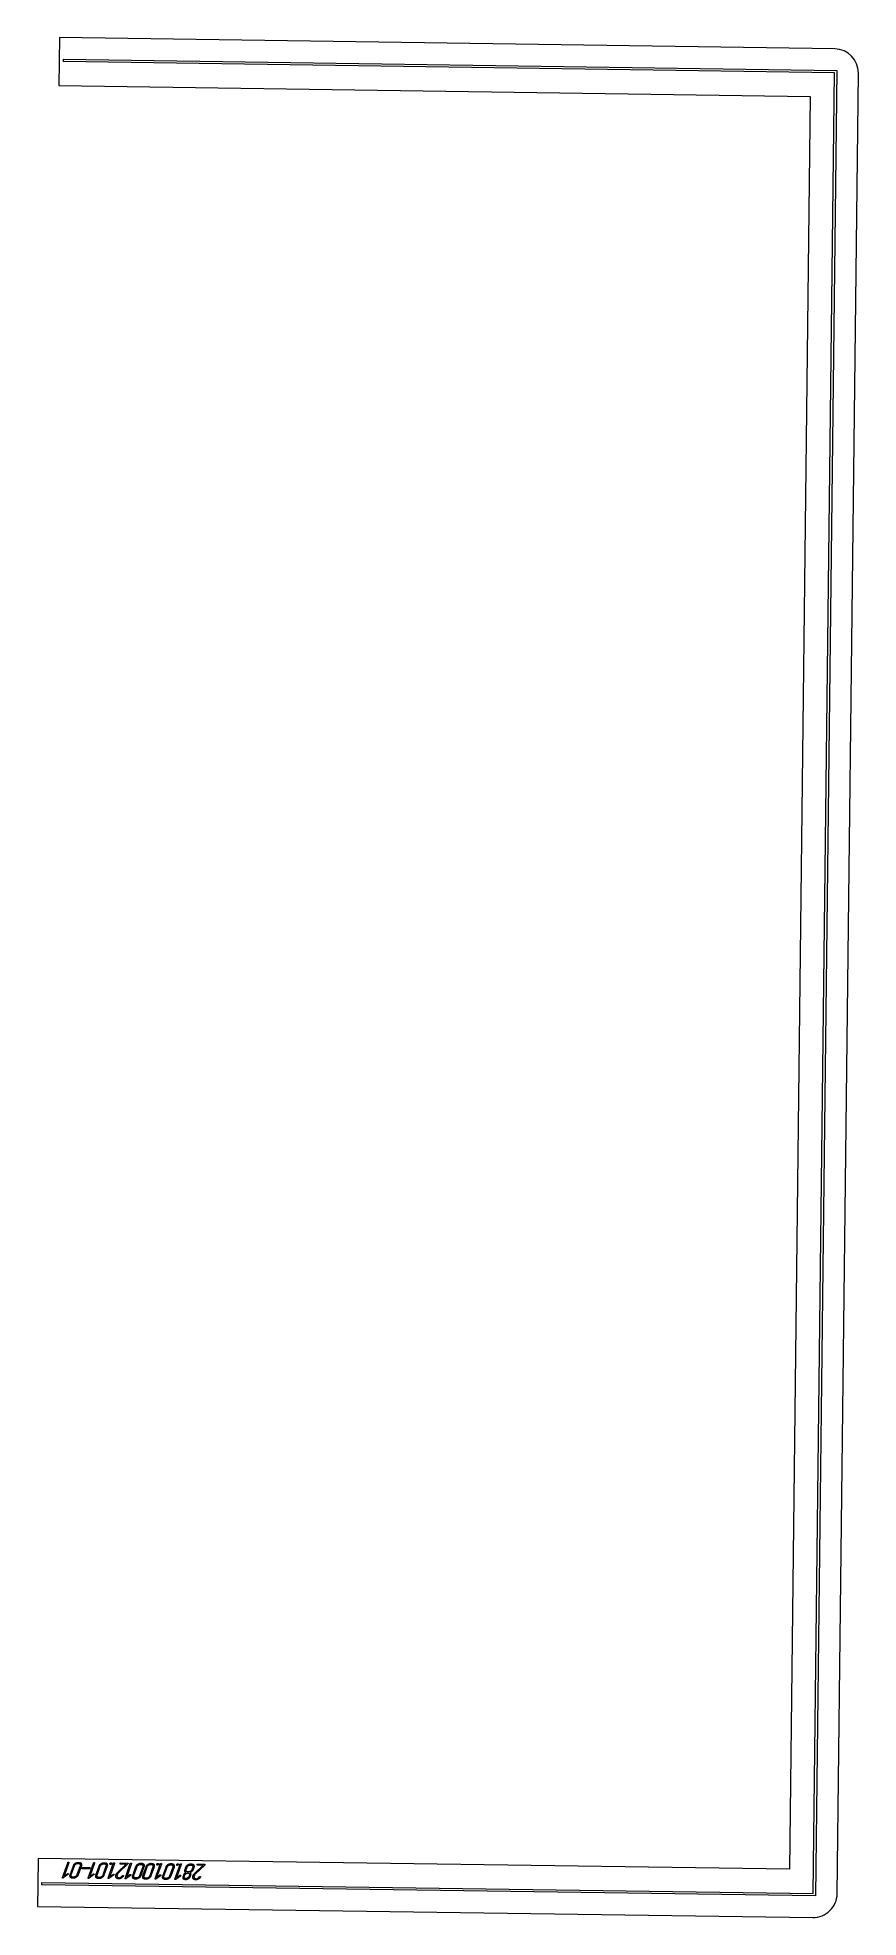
# Model space of a CAD drawing. Header units: millimetres. Extents: x 58 to 1085, y 4 to 2356.
import ezdxf

# ---------------------------------------------------------------- set-up
doc = ezdxf.new("R2010")
doc.units = ezdxf.units.MM
doc.linetypes.add('K5LT_BASIC', pattern=[0])
doc.layers.add('Engraving', color=7, linetype='Continuous')

msp = doc.modelspace()

# ---------------------------------------------------------------- linework, layer by layer
at = {"color": 143, "linetype": 'K5LT_BASIC', "lineweight": 15, "true_color": 0x33acca}
for p, q in [((85.7, 2356.4), (85.4, 2326.4)), ((1055.7, 2342.3), (85.7, 2356.4)), ((85.4, 2326.4), (85, 2296.4)), ((1058.7, 34), (1085.3, 2311.9)), ((85, 2296.4), (1024.9, 2282.7)), ((1024.9, 2282.7), (999.1, 64.8)), ((59.2, 78.1), (58.8, 45.1)), ((999.1, 64.8), (59.2, 78.1)), ((58.8, 45.1), (58.5, 18.1)), ((58.5, 18.1), (1028.3, 4.3))]:
    msp.add_line(p, q, dxfattribs=at)
for centre, start, end in [((1055.3, 2312.3), 359.332, 89.1651), ((1028.7, 34.3), 269.1853, 359.332)]:
    msp.add_arc(centre, 30, start, end, dxfattribs=at)
at = {"layer": 'Engraving', "color": 143, "linetype": 'K5LT_BASIC', "lineweight": 15, "true_color": 0x33acca}
for p, q in [((90.4, 2329.3), (1058.3, 2315.2)), ((90.4, 2329.3), (90.4, 2326.3)), ((1055.3, 2312.3), (90.4, 2326.3)), ((1028.7, 34.3), (1055.3, 2312.3)), ((1058.3, 2315.2), (1031.7, 31.3)), ((89.5, 54.3), (96.1, 72.7)), ((97.5, 72.7), (91.5, 56)), ((108.5, 71.8), (109.9, 71.8)), ((109, 73.2), (110.4, 73.2)), ((121.8, 53.8), (128.3, 72.2)), ((129.8, 72.2), (123.8, 55.5)), ((140.8, 71.3), (142.2, 71.3)), ((141.3, 72.8), (142.7, 72.7)), ((146.7, 53.5), (153.2, 71.9)), ((154.6, 71.9), (148.7, 55.2)), ((158.4, 60.4), (169.3, 71)), ((171.3, 71.2), (159.3, 59.6)), ((169.3, 71), (162.1, 71.1)), ((162.6, 72.5), (171.1, 72.3)), ((167.8, 53.2), (174.4, 71.6)), ((175.8, 71.6), (169.9, 54.9)), ((186.8, 70.7), (188.2, 70.7)), ((187.3, 72.1), (188.7, 72.1)), ((200, 72), (201.4, 71.9)), ((205.4, 52.7), (211.9, 71.1)), ((213.4, 71.1), (207.4, 54.4)), ((224.9, 71.6), (226.3, 71.6)), ((230.3, 52.3), (236.8, 70.7)), ((238.2, 70.7), (232.3, 54)), ((249.7, 71.3), (251.2, 71.2)), ((258.9, 71.1), (267.4, 71)), ((63.8, 48.1), (1028.7, 34.3)), ((63.8, 45.1), (63.8, 48.1)), ((96.3, 58), (90.6, 53.8)), ((91.5, 56), (95.7, 59)), ((99.2, 57.7), (103.2, 69)), ((100.6, 57.7), (104.6, 69)), ((103.4, 53.4), (102, 53.4)), ((103.9, 54.8), (102.5, 54.8)), ((111.8, 68.9), (107.7, 57.6)), ((113.2, 68.9), (109.2, 57.6)), ((123, 65.2), (114.5, 65.3)), ((115, 66.7), (123.5, 66.6)), ((128.6, 57.5), (122.8, 53.3)), ((123.8, 55.5), (127.9, 58.5)), ((131.5, 57.3), (135.5, 68.6)), ((132.9, 57.2), (136.9, 68.6)), ((135.7, 52.9), (134.2, 53)), ((136.2, 54.4), (134.7, 54.4)), ((144, 68.5), (140, 57.1)), ((145.5, 68.4), (141.4, 57.1)), ((153.5, 57.2), (147.7, 53)), ((148.7, 55.2), (152.8, 58.2)), ((158.9, 59), (158.5, 58.6)), ((159.3, 59.6), (158.9, 59)), ((165.8, 56.1), (165.7, 55.9)), ((174.6, 56.9), (168.9, 52.7)), ((169.9, 54.9), (174, 57.9)), ((177.5, 56.6), (181.5, 67.9)), ((178.9, 56.6), (182.9, 67.9)), ((181.7, 52.3), (180.3, 52.3)), ((182.2, 53.7), (180.8, 53.7)), ((190.1, 67.8), (186, 56.5)), ((191.5, 67.8), (187.5, 56.5)), ((190.2, 56.5), (194.2, 67.8)), ((191.6, 56.4), (195.6, 67.7)), ((194.4, 52.1), (193, 52.1)), ((194.9, 53.5), (193.5, 53.6)), ((202.8, 67.6), (198.7, 56.3)), ((199.5, 70.5), (200.9, 70.5)), ((204.2, 67.6), (200.2, 56.3)), ((212.2, 56.4), (206.4, 52.2)), ((207.4, 54.4), (211.5, 57.4)), ((215.1, 56.1), (219.1, 67.4)), ((216.5, 56.1), (220.5, 67.4)), ((219.3, 51.8), (217.8, 51.8)), ((219.8, 53.2), (218.3, 53.2)), ((227.6, 67.3), (223.6, 56)), ((224.4, 70.2), (225.8, 70.2)), ((229.1, 67.3), (225, 56)), ((237.1, 56), (231.3, 51.8)), ((232.3, 54), (236.4, 57)), ((240.4, 54.8), (240.5, 55.3)), ((240.4, 54.1), (240.4, 54.8)), ((240.5, 55.3), (240.7, 55.7)), ((240.7, 55.7), (241.2, 57.2)), ((242.1, 55.7), (242.6, 57.2)), ((243, 64.3), (244, 67.1)), ((243.9, 51.4), (243.4, 51.5)), ((244.4, 51.5), (243.9, 51.4)), ((244.4, 64.2), (245.4, 67.1)), ((245.2, 51.7), (244.4, 51.5)), ((247.7, 61.3), (246.2, 61.4)), ((248.3, 57.1), (247.8, 55.6)), ((249.2, 69.8), (250.7, 69.8)), ((249.7, 57.1), (249.2, 55.6)), ((252.5, 67), (251.5, 64.1)), ((253.9, 66.9), (252.9, 64.1)), ((254.7, 59.1), (265.6, 69.6)), ((255.2, 57.7), (254.8, 57.2)), ((255.6, 58.3), (255.2, 57.7)), ((267.6, 69.9), (255.6, 58.3)), ((265.6, 69.6), (258.4, 69.7)), ((262.1, 54.8), (262, 54.6)), ((1031.7, 31.3), (63.8, 45.1))]:
    msp.add_line(p, q, dxfattribs=at)
for points in [[(96.1, 72.7), (96.2, 73), (96.4, 73.2)], [(96.4, 73.2), (96.7, 73.4), (97, 73.4)], [(97, 73.4), (97.1, 73.4), (97.5, 73.2)], [(97.5, 73.2), (97.6, 73), (97.5, 72.7)], [(103.2, 69), (103.8, 70.8), (105.5, 72)], [(104.6, 69), (105.1, 70.2), (106.2, 71)], [(105.5, 72), (107.2, 73.2), (109, 73.2)], [(106.2, 71), (107.4, 71.8), (108.5, 71.8)], [(109.9, 71.8), (111, 71.8), (111.6, 70.9)], [(110.4, 73.2), (112.1, 73.2), (112.9, 71.9)], [(111.6, 70.9), (112.2, 70), (111.8, 68.9)], [(112.9, 71.9), (113.8, 70.7), (113.2, 68.9)], [(128.3, 72.2), (128.4, 72.6), (128.7, 72.8)], [(128.7, 72.8), (129, 72.9), (129.3, 72.9)], [(129.3, 72.9), (129.4, 72.9), (129.7, 72.8)], [(129.7, 72.8), (129.9, 72.6), (129.8, 72.2)], [(135.5, 68.6), (136.1, 70.3), (137.8, 71.6)], [(136.9, 68.6), (137.3, 69.8), (138.5, 70.6)], [(137.8, 71.6), (139.5, 72.8), (141.3, 72.8)], [(138.5, 70.6), (139.6, 71.4), (140.8, 71.3)], [(142.2, 71.3), (143.3, 71.3), (143.9, 70.5)], [(142.7, 72.7), (144.3, 72.7), (145.2, 71.5)], [(145.2, 71.5), (146.1, 70.2), (145.5, 68.4)], [(149, 70.9), (148.7, 71.2), (148.9, 71.6)], [(148.9, 71.6), (149, 72), (149.4, 72.3)], [(149.6, 70.5), (149.2, 70.5), (149, 70.9)], [(149.4, 72.3), (149.8, 72.6), (150.3, 72.6)], [(150.5, 70.9), (150.1, 70.5), (149.6, 70.5)], [(150.3, 72.6), (150.8, 72.6), (151, 72.3)], [(151, 71.6), (150.9, 71.3), (150.5, 70.9)], [(151, 72.3), (151.2, 72), (151, 71.6)], [(153.2, 71.9), (153.3, 72.2), (153.6, 72.4)], [(153.6, 72.4), (153.8, 72.6), (154.2, 72.6)], [(154.2, 72.6), (154.3, 72.6), (154.6, 72.4)], [(154.6, 72.4), (154.7, 72.2), (154.6, 71.9)], [(161.7, 71.3), (161.6, 71.5), (161.7, 71.8)], [(161.7, 71.8), (161.8, 72), (162, 72.2)], [(162.1, 71.1), (161.9, 71.1), (161.7, 71.3)], [(162, 72.2), (162.3, 72.5), (162.6, 72.5)], [(171.1, 72.3), (171.4, 72.3), (171.5, 72.1)], [(171.5, 71.6), (171.5, 71.4), (171.3, 71.2)], [(171.5, 72.1), (171.7, 71.9), (171.5, 71.6)], [(174.4, 71.6), (174.5, 71.9), (174.8, 72.1)], [(174.8, 72.1), (175, 72.3), (175.3, 72.3)], [(175.3, 72.3), (175.5, 72.3), (175.8, 72.1)], [(175.8, 72.1), (175.9, 71.9), (175.8, 71.6)], [(181.5, 67.9), (182.1, 69.7), (183.8, 70.9)], [(183.8, 70.9), (185.5, 72.2), (187.3, 72.1)], [(184.5, 69.9), (185.7, 70.7), (186.8, 70.7)], [(188.2, 70.7), (189.4, 70.7), (189.9, 69.8)], [(188.7, 72.1), (190.4, 72.1), (191.2, 70.8)], [(191.2, 70.8), (192.1, 69.6), (191.5, 67.8)], [(194.2, 67.8), (194.8, 69.5), (196.5, 70.7)], [(196.5, 70.7), (198.2, 72), (200, 72)], [(201.4, 71.9), (203.1, 71.9), (203.9, 70.7)], [(203.9, 70.7), (204.8, 69.4), (204.2, 67.6)], [(207.7, 70.1), (207.5, 70.4), (207.6, 70.8)], [(207.6, 70.8), (207.7, 71.2), (208.1, 71.5)], [(208.1, 71.5), (208.5, 71.8), (209, 71.8)], [(209, 71.8), (209.5, 71.8), (209.7, 71.5)], [(209.7, 70.8), (209.6, 70.5), (209.2, 70.1)], [(209.7, 71.5), (209.9, 71.2), (209.7, 70.8)], [(211.9, 71.1), (212, 71.4), (212.3, 71.6)], [(212.3, 71.6), (212.6, 71.8), (212.9, 71.8)], [(212.9, 71.8), (213, 71.8), (213.3, 71.6)], [(213.3, 71.6), (213.5, 71.4), (213.4, 71.1)], [(221.4, 70.4), (223.1, 71.6), (224.9, 71.6)], [(226.3, 71.6), (227.9, 71.6), (228.8, 70.3)], [(232.5, 70.4), (232.6, 70.8), (233, 71.2)], [(233, 71.2), (233.4, 71.5), (233.9, 71.5)], [(233.9, 71.5), (234.4, 71.5), (234.6, 71.2)], [(234.6, 71.2), (234.8, 70.8), (234.6, 70.4)], [(236.8, 70.7), (236.9, 71.1), (237.2, 71.3)], [(237.2, 71.3), (237.4, 71.4), (237.8, 71.4)], [(237.8, 71.4), (237.9, 71.4), (238.2, 71.3)], [(238.2, 71.3), (238.4, 71.1), (238.2, 70.7)], [(246.3, 70.1), (248, 71.3), (249.7, 71.3)], [(251.2, 71.2), (252.8, 71.2), (253.7, 70)], [(258, 70.4), (258.1, 70.7), (258.3, 70.9)], [(258.3, 70.9), (258.6, 71.1), (258.9, 71.1)], [(267.4, 71), (267.7, 71), (267.8, 70.8)], [(267.8, 70.8), (267.9, 70.5), (267.8, 70.2)], [(89.6, 53.8), (89.4, 54), (89.5, 54.3)], [(90, 53.6), (89.7, 53.6), (89.6, 53.8)], [(90.6, 53.8), (90.3, 53.6), (90, 53.6)], [(95.7, 59), (96, 59.2), (96.2, 59.2)], [(96.2, 59.2), (96.5, 59.2), (96.7, 59)], [(96.7, 58.4), (96.7, 58.3), (96.3, 58)], [(96.7, 59), (96.8, 58.7), (96.7, 58.4)], [(99.4, 54.7), (98.6, 55.9), (99.2, 57.7)], [(102, 53.4), (100.2, 53.4), (99.4, 54.7)], [(100.8, 55.7), (100.2, 56.5), (100.6, 57.7)], [(102.5, 54.8), (101.3, 54.8), (100.8, 55.7)], [(106.9, 54.6), (105.2, 53.4), (103.4, 53.4)], [(106.2, 55.6), (105.1, 54.8), (103.9, 54.8)], [(107.7, 57.6), (107.3, 56.4), (106.2, 55.6)], [(109.2, 57.6), (108.6, 55.9), (106.9, 54.6)], [(114, 66), (114.1, 66.3), (114.4, 66.5)], [(114.1, 65.5), (114, 65.8), (114, 66)], [(114.5, 65.3), (114.3, 65.3), (114.1, 65.5)], [(114.4, 66.5), (114.7, 66.7), (115, 66.7)], [(121.8, 53.3), (121.7, 53.5), (121.8, 53.8)], [(122.3, 53.1), (122, 53.1), (121.8, 53.3)], [(122.8, 53.3), (122.6, 53.1), (122.3, 53.1)], [(123.7, 65.5), (123.4, 65.2), (123, 65.2)], [(123.5, 66.6), (123.9, 66.6), (124, 66.4)], [(124, 65.9), (123.9, 65.7), (123.7, 65.5)], [(124, 66.4), (124.1, 66.2), (124, 65.9)], [(127.9, 58.5), (128.2, 58.7), (128.5, 58.7)], [(128.5, 58.7), (128.8, 58.7), (128.9, 58.5)], [(129, 58), (128.9, 57.9), (128.6, 57.5)], [(128.9, 58.5), (129.1, 58.3), (129, 58)], [(131.7, 54.2), (130.8, 55.5), (131.5, 57.3)], [(134.2, 53), (132.5, 53), (131.7, 54.2)], [(133, 55.2), (132.5, 56.1), (132.9, 57.2)], [(134.7, 54.4), (133.6, 54.4), (133, 55.2)], [(139.1, 54.2), (137.5, 52.9), (135.7, 52.9)], [(138.5, 55.2), (137.3, 54.3), (136.2, 54.4)], [(140, 57.1), (139.6, 56), (138.5, 55.2)], [(141.4, 57.1), (140.8, 55.4), (139.1, 54.2)], [(143.9, 70.5), (144.4, 69.6), (144, 68.5)], [(146.7, 53), (146.6, 53.2), (146.7, 53.5)], [(147.1, 52.8), (146.9, 52.8), (146.7, 53)], [(147.7, 53), (147.4, 52.8), (147.1, 52.8)], [(152.8, 58.2), (153.1, 58.4), (153.4, 58.4)], [(153.4, 58.4), (153.7, 58.4), (153.8, 58.2)], [(153.8, 57.7), (153.8, 57.5), (153.5, 57.2)], [(153.8, 58.2), (153.9, 57.9), (153.8, 57.7)], [(156.9, 54), (155.7, 55.5), (156.5, 57.5)], [(156.5, 57.5), (156.7, 58.2), (157.2, 58.9)], [(160, 52.6), (158, 52.6), (156.9, 54)], [(157.2, 58.9), (157.6, 59.5), (158.4, 60.4)], [(157.9, 57.5), (157.4, 56.1), (158.2, 55.1)], [(158.5, 58.6), (158.1, 58), (157.9, 57.5)], [(158.2, 55.1), (158.6, 54.6), (159.2, 54.3)], [(159.2, 54.3), (159.8, 54), (160.5, 54)], [(162.9, 53.3), (161.5, 52.6), (160, 52.6)], [(160.5, 54), (161.5, 54), (162.5, 54.6)], [(162.5, 54.6), (163.5, 55.1), (164.5, 56.4)], [(165.7, 55.9), (164.5, 54.2), (162.9, 53.3)], [(164.5, 56.4), (164.7, 56.6), (164.9, 56.7)], [(164.9, 56.7), (165.1, 56.8), (165.3, 56.9)], [(165.3, 56.9), (165.6, 56.8), (165.8, 56.7)], [(165.8, 56.7), (165.9, 56.5), (165.8, 56.1)], [(167.9, 52.7), (167.7, 52.9), (167.8, 53.2)], [(168.3, 52.5), (168, 52.5), (167.9, 52.7)], [(168.9, 52.7), (168.6, 52.5), (168.3, 52.5)], [(174, 57.9), (174.3, 58.1), (174.5, 58.1)], [(174.5, 58.1), (174.8, 58.1), (175, 57.9)], [(175, 57.4), (175, 57.2), (174.6, 56.9)], [(175, 57.9), (175.1, 57.7), (175, 57.4)], [(177.7, 53.6), (176.9, 54.9), (177.5, 56.6)], [(180.3, 52.3), (178.5, 52.3), (177.7, 53.6)], [(179.1, 54.6), (178.5, 55.4), (178.9, 56.6)], [(180.8, 53.7), (179.6, 53.8), (179.1, 54.6)], [(185.2, 53.5), (183.5, 52.3), (181.7, 52.3)], [(184.5, 54.5), (183.4, 53.7), (182.2, 53.7)], [(182.9, 67.9), (183.4, 69.1), (184.5, 69.9)], [(186, 56.5), (185.6, 55.3), (184.5, 54.5)], [(187.5, 56.5), (186.9, 54.8), (185.2, 53.5)], [(189.9, 69.8), (190.5, 69), (190.1, 67.8)], [(190.4, 53.4), (189.6, 54.7), (190.2, 56.5)], [(193, 52.1), (191.2, 52.2), (190.4, 53.4)], [(191.8, 54.4), (191.2, 55.3), (191.6, 56.4)], [(193.5, 53.6), (192.3, 53.6), (191.8, 54.4)], [(197.9, 53.4), (196.2, 52.1), (194.4, 52.1)], [(197.2, 54.3), (196.1, 53.5), (194.9, 53.5)], [(195.6, 67.7), (196.1, 69), (197.2, 69.8)], [(197.2, 69.8), (198.4, 70.5), (199.5, 70.5)], [(198.7, 56.3), (198.3, 55.2), (197.2, 54.3)], [(200.2, 56.3), (199.6, 54.6), (197.9, 53.4)], [(200.9, 70.5), (202.1, 70.5), (202.6, 69.6)], [(202.6, 69.6), (203.2, 68.8), (202.8, 67.6)], [(205.4, 52.2), (205.3, 52.4), (205.4, 52.7)], [(205.9, 52), (205.6, 52), (205.4, 52.2)], [(206.4, 52.2), (206.2, 52), (205.9, 52)], [(208.3, 69.7), (207.9, 69.7), (207.7, 70.1)], [(209.2, 70.1), (208.8, 69.7), (208.3, 69.7)], [(211.5, 57.4), (211.8, 57.6), (212.1, 57.6)], [(212.1, 57.6), (212.4, 57.6), (212.5, 57.4)], [(212.6, 56.8), (212.5, 56.7), (212.2, 56.4)], [(212.5, 57.4), (212.7, 57.1), (212.6, 56.8)], [(215.3, 53.1), (214.4, 54.3), (215.1, 56.1)], [(217.8, 51.8), (216.1, 51.8), (215.3, 53.1)], [(216.6, 54.1), (216.1, 54.9), (216.5, 56.1)], [(218.3, 53.2), (217.2, 53.2), (216.6, 54.1)], [(219.1, 67.4), (219.7, 69.2), (221.4, 70.4)], [(222.7, 53), (221.1, 51.8), (219.3, 51.8)], [(222.1, 54), (220.9, 53.2), (219.8, 53.2)], [(220.5, 67.4), (220.9, 68.6), (222.1, 69.4)], [(222.1, 69.4), (223.2, 70.2), (224.4, 70.2)], [(223.6, 56), (223.2, 54.8), (222.1, 54)], [(225, 56), (224.4, 54.3), (222.7, 53)], [(225.8, 70.2), (226.9, 70.2), (227.5, 69.3)], [(227.5, 69.3), (228, 68.4), (227.6, 67.3)], [(228.8, 70.3), (229.7, 69.1), (229.1, 67.3)], [(230.3, 51.8), (230.2, 52), (230.3, 52.3)], [(230.7, 51.6), (230.5, 51.6), (230.3, 51.8)], [(231.3, 51.8), (231, 51.6), (230.7, 51.6)], [(232.6, 69.7), (232.3, 70.1), (232.5, 70.4)], [(233.2, 69.4), (232.8, 69.4), (232.6, 69.7)], [(234.1, 69.8), (233.7, 69.4), (233.2, 69.4)], [(234.6, 70.4), (234.5, 70.2), (234.1, 69.8)], [(236.4, 57), (236.7, 57.2), (237, 57.2)], [(237, 57.2), (237.3, 57.2), (237.4, 57)], [(237.4, 56.5), (237.4, 56.4), (237.1, 56)], [(237.4, 57), (237.5, 56.8), (237.4, 56.5)], [(240.8, 52.7), (240.4, 53.3), (240.4, 54.1)], [(243.4, 51.5), (241.7, 51.5), (240.8, 52.7)], [(241.2, 57.2), (241.5, 58.2), (242.2, 59)], [(242.2, 53.7), (241.7, 54.5), (242.1, 55.7)], [(242.2, 59), (242.9, 59.8), (243.9, 60.5)], [(243.9, 52.9), (242.7, 52.9), (242.2, 53.7)], [(242.6, 57.2), (243, 58.4), (244.2, 59.2)], [(242.8, 62), (242.6, 63.1), (243, 64.3)], [(243.9, 60.5), (243.1, 60.9), (242.8, 62)], [(246.2, 53.7), (245.1, 52.9), (243.9, 52.9)], [(244, 67.1), (244.6, 68.8), (246.3, 70.1)], [(244.5, 62.2), (244, 63.1), (244.4, 64.2)], [(244.2, 59.2), (245.3, 60), (246.5, 59.9)], [(246.2, 61.4), (245, 61.4), (244.5, 62.2)], [(246.9, 52.6), (246, 52), (245.2, 51.7)], [(245.4, 67.1), (245.8, 68.2), (246.9, 69.1)], [(247.8, 55.6), (247.3, 54.5), (246.2, 53.7)], [(246.5, 59.9), (247.6, 59.9), (248.2, 59.1)], [(246.9, 69.1), (248.1, 69.9), (249.2, 69.8)], [(249.2, 55.6), (248.6, 54), (246.9, 52.6)], [(250, 62.1), (248.8, 61.3), (247.7, 61.3)], [(248.2, 59.1), (248.7, 58.3), (248.3, 57.1)], [(251.6, 62), (250.6, 61.1), (249.3, 60.4)], [(249.3, 60.4), (249.8, 59.8), (249.9, 58.9)], [(249.9, 58.9), (250.1, 58.1), (249.7, 57.1)], [(251.5, 64.1), (251.1, 63), (250, 62.1)], [(250.7, 69.8), (251.8, 69.8), (252.3, 69)], [(252.9, 64.1), (252.5, 63), (251.6, 62)], [(252.3, 69), (252.9, 68.1), (252.5, 67)], [(253.2, 52.7), (252, 54.2), (252.8, 56.2)], [(252.8, 56.2), (253, 56.9), (253.5, 57.6)], [(256.3, 51.3), (254.3, 51.3), (253.2, 52.7)], [(253.5, 57.6), (253.9, 58.2), (254.7, 59.1)], [(253.7, 70), (254.6, 68.7), (253.9, 66.9)], [(254.2, 56.2), (253.7, 54.8), (254.5, 53.7)], [(254.8, 57.2), (254.4, 56.7), (254.2, 56.2)], [(254.5, 53.7), (254.9, 53.3), (255.5, 53)], [(255.5, 53), (256.1, 52.7), (256.8, 52.7)], [(259.2, 52), (257.8, 51.2), (256.3, 51.3)], [(256.8, 52.7), (257.8, 52.7), (258.8, 53.2)], [(258, 70), (257.9, 70.2), (258, 70.4)], [(258.4, 69.7), (258.2, 69.7), (258, 70)], [(258.8, 53.2), (259.8, 53.8), (260.8, 55.1)], [(262, 54.6), (260.8, 52.8), (259.2, 52)], [(260.8, 55.1), (261, 55.3), (261.2, 55.4)], [(261.2, 55.4), (261.4, 55.5), (261.6, 55.5)], [(261.6, 55.5), (261.9, 55.5), (262.1, 55.3)], [(262.1, 55.3), (262.2, 55.1), (262.1, 54.8)], [(267.8, 70.2), (267.8, 70), (267.6, 69.9)]]:
    msp.add_open_spline(points, degree=2, dxfattribs=at)

doc.saveas('drawing.dxf')
